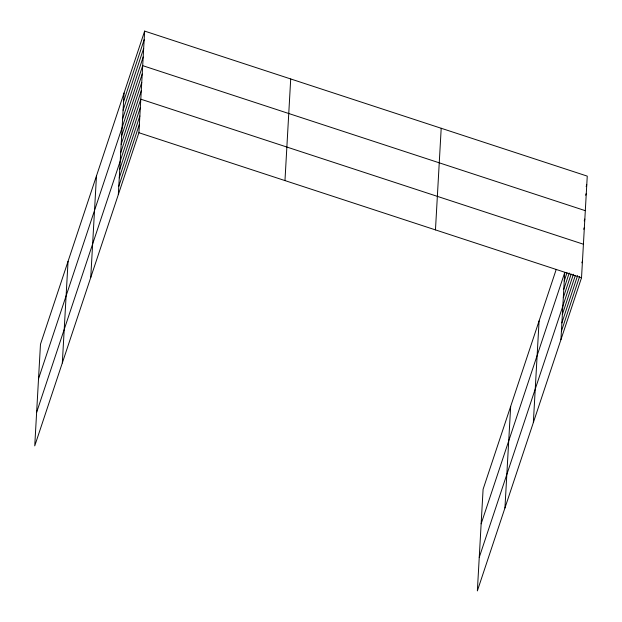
<?xml version="1.0" encoding="UTF-8"?>
<svg xmlns="http://www.w3.org/2000/svg" width="622" height="622" viewBox="0 0 622 622"><rect width="100%" height="100%" fill="white"/><g stroke="black" fill="none" stroke-linecap="round" stroke-linejoin="round"><path stroke-width="0.93" d="M62.324 362.96L68.055 261.333M90.742 277.536L96.472 175.909M118.32 194.624L124.058 92.997M144.646 31.1L40.477 344.246L34.739 445.873L138.908 132.727L144.646 31.1L587.261 176.127L581.523 277.754L477.354 590.9L483.092 489.273L556.247 269.349M284.969 180.582L290.707 78.963M435.462 229.899L441.2 128.272M504.94 507.987L510.67 406.36M533.349 422.563L539.087 320.936M560.935 339.651L564.722 272.576L481.14 523.825M123.568 101.635L144.156 39.738M123.078 110.273L143.666 48.376M122.596 118.911L143.184 57.014M38.525 378.798L142.695 65.652L585.31 210.679M121.632 135.93L142.22 74.034M121.158 144.32L141.746 82.423M120.684 152.701L141.28 90.804M36.636 412.332L140.805 99.186L583.413 244.221M119.743 169.472L140.331 107.575M119.269 177.853L139.857 115.956M118.794 186.235L139.382 124.338M586.165 186.592L586.771 184.765M585.675 195.23L586.282 193.403M564.247 280.965L566.969 272.77M584.229 220.888L584.836 219.068M563.773 289.347L569.223 272.965M583.755 229.269L584.361 227.45M563.299 297.728L571.175 274.069M479.251 557.366L573.422 274.255M562.35 314.499L575.373 275.359M561.884 322.888L577.628 275.554M581.865 262.811L582.472 260.991M561.409 331.269L579.572 276.65M138.908 132.727L581.523 277.754"/></g></svg>
